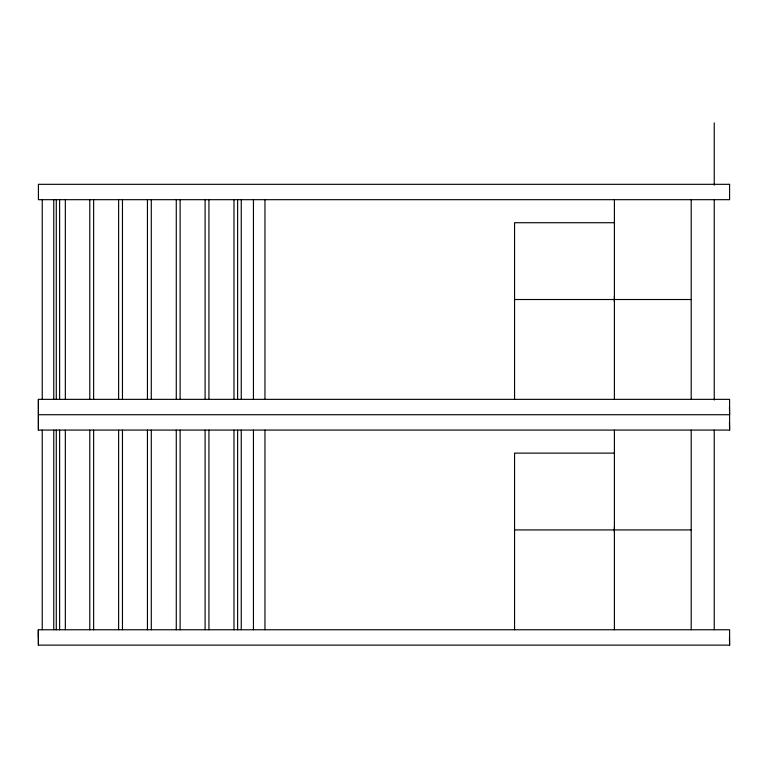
<?xml version="1.0" encoding="UTF-8"?>
<svg xmlns="http://www.w3.org/2000/svg" width="768" height="768" viewBox="0 0 768 768"><rect width="100%" height="100%" fill="white"/><g stroke="black" fill="none" stroke-linecap="round" stroke-linejoin="round"><path stroke-width="1.15" d="M38.4 430.08L38.4 399.36L729.6 399.36L729.6 430.08L38.4 430.08L38.4 399.36M38.4 645.12L38.4 629.76L729.6 629.76L729.6 645.12L38.4 645.12L38.4 629.76L38.4 637.44M614.4 296.477L614.4 301.853M614.4 526.877L614.4 532.253M614.525 222.72L514.56 222.72L514.56 399.36M514.56 299.52L691.277 299.52M38.4 414.72L729.6 414.72L729.456 407.03M614.525 453.12L514.56 453.12L514.56 629.76M514.56 529.92L691.277 529.92M729.456 422.39L729.6 430.08M729.456 637.43L729.6 645.12M714.24 122.88L714.24 185.126M714.24 199.68L714.24 400.022M714.24 430.08L714.24 629.76M691.2 199.68L691.2 399.36M691.2 430.08L691.2 629.76M614.4 199.68L614.4 399.36M614.4 430.08L614.4 629.76M264.96 199.68L264.96 399.36M264.96 430.08L264.96 629.76M253.44 199.68L253.44 399.36M253.44 430.08L253.44 629.76M241.258 199.68L241.258 399.36M241.258 430.08L241.258 629.76M237.619 199.68L237.619 399.36M237.619 430.08L237.619 629.76M233.99 199.68L233.99 399.36M233.99 430.08L233.99 629.76M208.934 199.68L208.934 399.36M208.934 430.08L208.934 629.76M205.094 199.68L205.094 399.36M205.094 430.08L205.094 629.76M180.115 199.68L180.115 399.36M180.115 430.08L180.115 629.76M176.275 199.68L176.275 399.36M176.275 430.08L176.275 629.76M151.286 199.68L151.286 399.36M151.286 430.08L151.286 629.76M147.446 199.68L147.446 399.36M147.446 430.08L147.446 629.76M122.458 199.68L122.458 399.36M122.458 430.08L122.458 629.76M118.618 199.68L118.618 399.36M118.618 430.08L118.618 629.76M93.629 199.68L93.629 399.36M93.629 430.08L93.629 629.76M89.789 199.68L89.789 399.36M89.789 430.08L89.789 629.76M65.338 199.68L65.338 399.36M65.338 430.08L65.338 629.76M59.616 199.68L59.616 399.36M59.616 430.08L59.616 629.76M56.285 199.68L56.285 399.36M56.285 430.08L56.285 629.76M53.76 199.68L53.76 399.36M53.76 430.08L53.76 629.76M42.24 199.68L42.24 399.36M42.24 430.08L42.24 629.76M729.6 184.32L38.4 184.32L38.4 199.68L729.6 199.68L729.6 184.32"/></g></svg>
